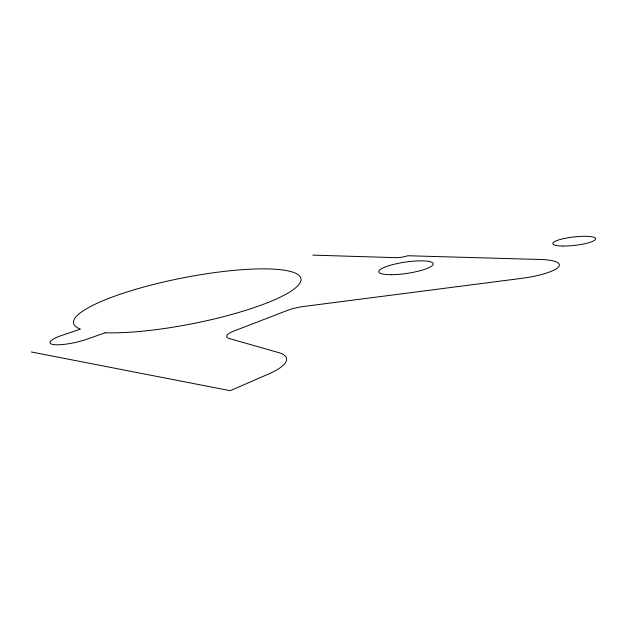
<?xml version="1.0" encoding="UTF-8"?>
<svg xmlns="http://www.w3.org/2000/svg" width="627" height="627" viewBox="0 0 627 627"><rect width="100%" height="100%" fill="white"/><g stroke="black" fill="none" stroke-linecap="round" stroke-linejoin="round"><path stroke-width="0.94" d="M312.802 255.126L395.653 257.658A8.621 1.685 -8.5 0 0 407.746 255.738L540.646 259.5A41.021 9.005 -6.9 0 1 558.054 267.408A41.021 9.005 -6.9 0 1 521.209 278.412L304.017 306.431A20.393 4.797 -9.8 0 0 287.628 310.334L234.255 330.915A21.412 5.267 -10.6 0 0 229.239 338.502L278.631 352.601A54.58 15.142 -11.1 0 1 268.607 374.013L230.266 390.699L31.35 351.982M105.195 332.788L86.683 339.254A24.68 5.212 -12.6 0 1 53.326 344.536A24.68 5.212 -12.6 0 1 62.144 335.304L80.35 329.12A115.838 23.411 -11.1 0 1 191.094 276.342A115.838 23.411 -11.1 0 1 291.093 291.124A115.838 23.411 -11.1 0 1 105.195 332.788M562.968 246.035A21.561 4.24 -6.5 0 0 595.65 238.95A21.561 4.24 -6.5 0 0 564.088 238.526A21.561 4.24 -6.5 0 0 562.968 246.035M391.467 274.704A27.51 5.706 -8.4 0 0 433.202 264.155A27.51 5.706 -8.4 0 0 393.325 264.461A27.51 5.706 -8.4 0 0 391.467 274.704"/></g></svg>
